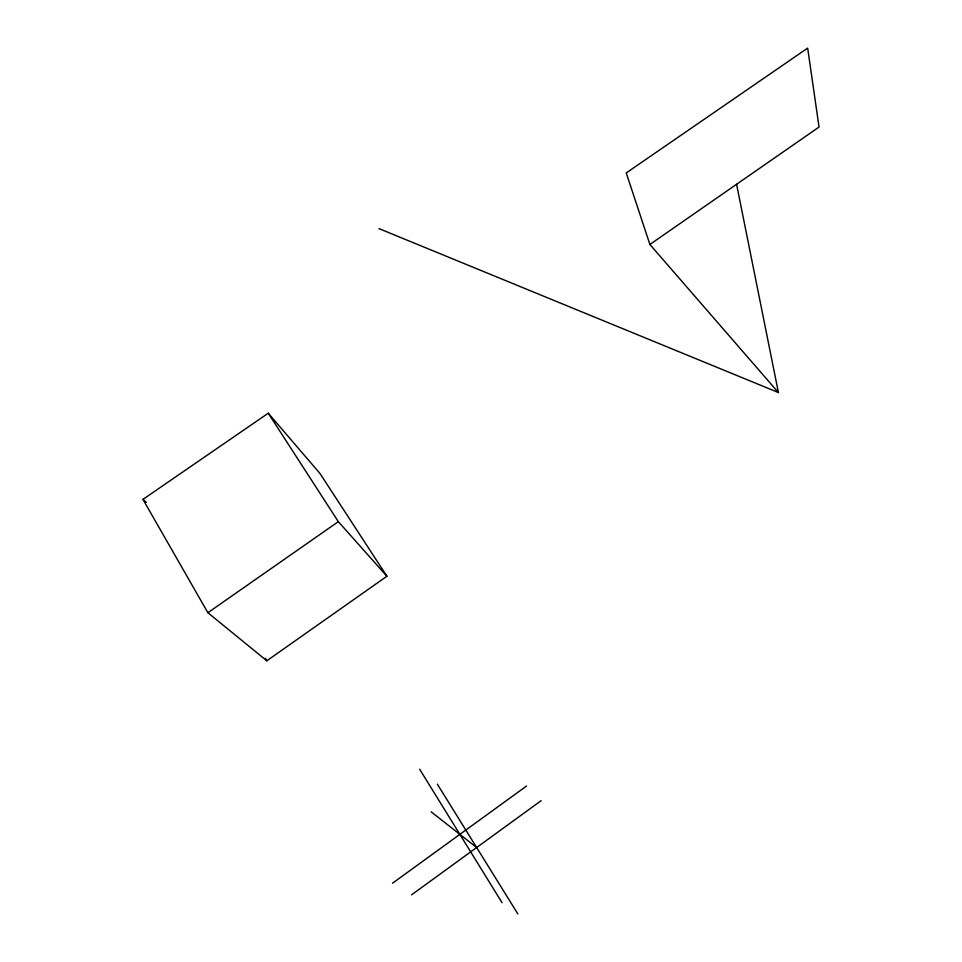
<?xml version="1.0" encoding="UTF-8"?>
<svg xmlns="http://www.w3.org/2000/svg" width="962" height="962" viewBox="0 0 962 962"><rect width="100%" height="100%" fill="white"/><g stroke="black" fill="none" stroke-linecap="round" stroke-linejoin="round"><path stroke-width="1.44" d="M411.604 894.816L541.149 800.661M392.568 883.188L526.587 786.002M266.823 660.786L386.904 576.238L319.961 473.46L268.254 413.215L142.953 499.374L207.888 612.722L266.823 660.786L265.308 658.212M207.888 612.722L338.323 521.657L386.904 576.238M649.891 244.468L819.047 127.056L807.671 48.1L626.25 172.932L649.891 244.468L778.414 392.544L736.579 184.295M378.956 228.607L778.414 392.544M431.204 811.868L476.659 847.534M142.953 499.374L146.296 502.332M268.254 413.215L338.323 521.657M437.325 784.15L517.833 913.9M419.66 769.227L502.056 902.693"/></g></svg>
